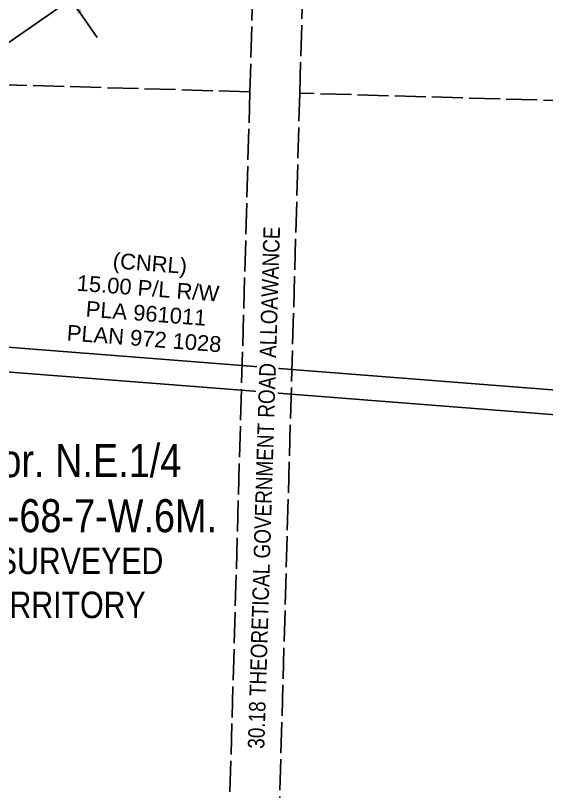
# Model space of a CAD drawing. Extents: x 363066 to 375462, y 6077936 to 6083550.
# Drawn here: x 371999.9 to 372321.1, y 6081183.7 to 6081653.3 of the extents above; entities that cross this region are included whole.
import ezdxf
from ezdxf.enums import TextEntityAlignment as Align

# ---------------------------------------------------------------- set-up
doc = ezdxf.new("R2010")
doc.units = 0
doc.header["$LTSCALE"] = 5
doc.linetypes.add('foc-UNSURVEYED', pattern=[12.5, 10, -2.5])
doc.linetypes.add('UNSURVEY_LINE', pattern=[4.5, 3.75, -0.75])
for name, color, linetype in [('C-SYMBOL', 7, 'Continuous'), ('F-RW', 190, 'Continuous'), ('L-UNS-T', 3, 'Continuous'), ('L-USEC', 7, 'foc-UNSURVEYED')]:
    doc.layers.add(name, color=color, linetype=linetype)
doc.layers.add('F-RW-T', color=190, linetype='Continuous', lineweight=9)
doc.styles.add('175L', font='ARIALN.TTF', dxfattribs={"height": 20})
doc.styles.add('80CG', font='ARIALN.TTF', dxfattribs={"height": 10})
doc.styles.add('80L', font='ARIALN.TTF', dxfattribs={"height": 10})
doc.styles.add('A80', font='arial.ttf', dxfattribs={"height": 9.5})
doc.dimstyles.new('Compass 5 000', dxfattribs={"dimscale": 5, "dimtxt": 9, "dimasz": 2, "dimexe": 0.2, "dimexo": 0.0625, "dimgap": 0.5, "dimtad": 0, "dimtih": 1, "dimtoh": 1, "dimzin": 0, "dimdsep": 46, "dimtxsty": '80CG', "dimcen": 0.1, "dimse1": 1, "dimse2": 1, "dimclrd": 256, "dimclrt": 256, "dimaunit": 1, "dimadec": 4, "dimazin": 0, "dimtfac": 0.06, "dimtofl": 0, "dimtmove": 0, "dimatfit": 1, "dimfxl": 0.2, "dimtolj": 1, "dimtzin": 0, "dimlwd": -1, "dimarcsym": 0})

msp = doc.modelspace()

# ---------------------------------------------------------------- linework, layer by layer
at = {"layer": 'F-RW', "flags": 128}
for points in [[(372145.52, 6081740.97), (371960.18, 6081612.28), (371756.94, 6081471.16), (371737.49, 6081457.66), (371701.83, 6081432.9), (371698.86, 6081416.58), (371691.49, 6081398.66), (371680.23, 6081371.28), (371677.83, 6081357.55), (371676.62, 6081350.57), (371675.79, 6081345.79), (371672.29, 6081326.37), (371671.16, 6081327.43), (371657.44, 6081312.91), (371654.01, 6081309.28), (371650.59, 6081305.68), (371666, 6081291.09), (371662.82, 6081273.35), (371657.51, 6081243.89), (371653.42, 6081220.19), (371650.28, 6081202.48), (371582.09, 6080818.26)], [(373067.51, 6081353.73), (372961.56, 6081362.01), (372166.68, 6081424.12), (372136.57, 6081426.48), (371675.62, 6081462.5), (371655.53, 6081464.07), (371640.51, 6081465.45), (371643.1, 6081480.09), (371658.09, 6081478.95), (371666.68, 6081478.23), (371678.18, 6081477.32), (371685.74, 6081476.73), (372137, 6081441.47), (372167.11, 6081439.12), (372961.98, 6081377.01), (373068.02, 6081368.72)]]:
    msp.add_lwpolyline(points, dxfattribs=at)
at = {"layer": 'L-USEC', "linetype": 'UNSURVEY_LINE'}
for p, q in [((372164.59, 6082411.23), (372141.71, 6081607.13)), ((372171.87, 6081606.27), (372194.75, 6082410.37)), ((372141.71, 6081607.13), (371335.71, 6081630.05)), ((372141.71, 6081607.13), (372118.84, 6080803.03)), ((372148.99, 6080802.17), (372171.87, 6081606.27)), ((372967.82, 6081583.62), (372171.87, 6081606.27))]:
    msp.add_line(p, q, dxfattribs=at)

# ---------------------------------------------------------------- texts
at = {"layer": 'C-SYMBOL', "color": 3, "insert": (372025.76, 6081393.95), "char_height": 19.9937, "width": 190.4401, "attachment_point": 2, "style": '175L'}
msp.add_mtext('Theor. N.E.1/4\\PSec. 4-68-7-W.6M.', dxfattribs=at)
at = {"layer": 'F-RW-T', "style": 'A80'}
for s, rotation, p in [('(CNRL)', 355.5835, (372080.88, 6081498.64)), ('15.00 P/L R/W', 355.5835, (372079.71, 6081483.49)), ('PLA 961011', 355.5835, (372078.54, 6081468.33)), ('PLAN 972 1028', 355.5833, (372077.37, 6081453.12))]:
    msp.add_text(s, height=9.5, rotation=rotation, dxfattribs=at).set_placement(p, align=Align.CENTER)
at = {"layer": 'L-UNS-T', "color": 3, "insert": (372025.76, 6081309.86), "char_height": 15.995, "attachment_point": 5, "style": '80L'}
msp.add_mtext_dynamic_manual_height_columns('UNSURVEYED TERRITORY', width=126.4138, gutter_width=47.5, heights=[0], dxfattribs=at)

# ---------------------------------------------------------------- leaders
at = {"layer": 'F-RW'}
msp.add_leader([(372033.38, 6081663.11), (372049.34, 6081639.97)], dimstyle='Compass 5 000', override={"dimtxsty": '80CG'}, dxfattribs=at)

# ---------------------------------------------------------------- next in the draw order: texts
at = {"layer": 'L-USEC', "insert": (372140.4, 6081209.48), "char_height": 9.9929, "attachment_point": 1, "rotation": 88.2639, "style": '80L', "bg_fill": 3, "box_fill_scale": 1.15, "bg_fill_color": 256, "bg_fill_true_color": 256, "bg_fill_transparency": 0}
msp.add_mtext_dynamic_manual_height_columns('\\pi0.32804;30.18 THEORETICAL GOVERNMENT ROAD ALLOAWANCE', width=315.7123, gutter_width=49.98, heights=[0], dxfattribs=at)

doc.saveas('drawing.dxf')
